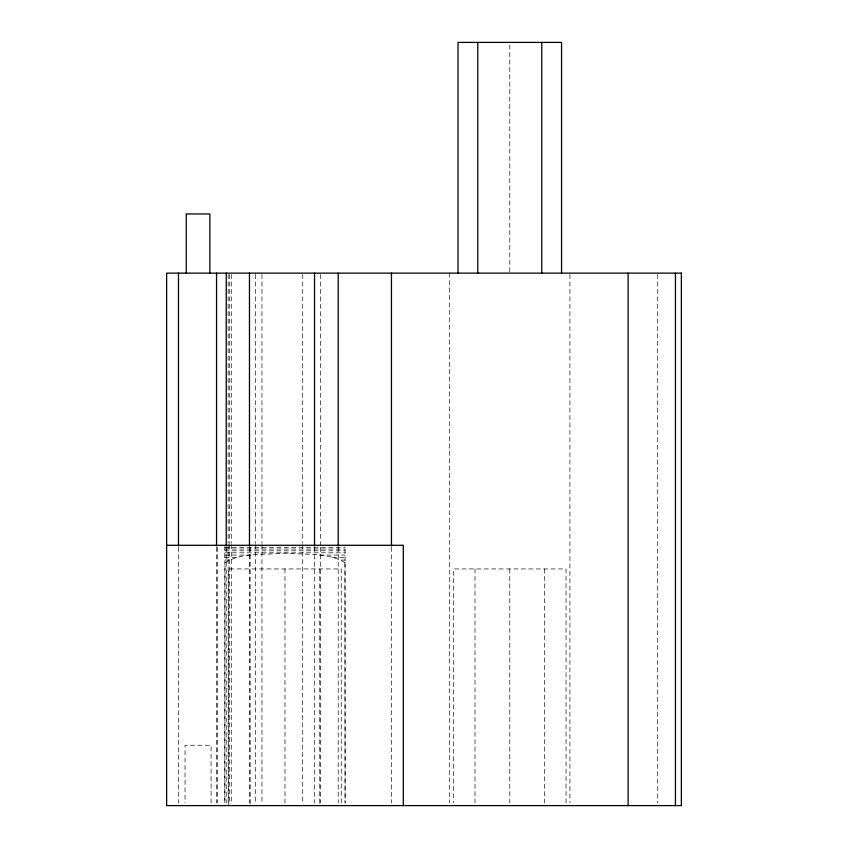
<?xml version="1.0" encoding="UTF-8"?>
<svg xmlns="http://www.w3.org/2000/svg" width="848" height="848" viewBox="0 0 848 848"><rect width="100%" height="100%" fill="white"/><g stroke="black" fill="none" stroke-linecap="round" stroke-linejoin="round"><path stroke-width="0.64" stroke-dasharray="4.24 3.18" d="M345.094 562.69C327.667 552.048 304.485 555.069 284.97 553.097C265.541 555.196 242.358 551.878 225.027 562.69L224.837 802.961L224.837 546.483M224.837 547.607L345.094 547.607M224.837 549.048L345.094 549.048M224.837 550.808L345.094 550.808M224.837 552.822L345.094 552.822M224.837 555.069L250.626 555.069M319.314 555.069L345.094 555.069M224.837 557.486L237.525 557.486M332.405 557.486L345.094 557.486M224.837 560.051L228.536 560.051M341.394 560.051L345.094 560.051M344.913 562.69L345.094 802.961L345.094 546.483M657.698 274.455L657.698 802.95M569.92 274.455L569.92 802.95M566.051 802.961L566.051 568.944L453.521 568.944L453.521 802.961M544.564 568.944L544.564 802.961M509.786 45.039L509.786 271.816M509.786 568.944L509.786 802.961M475.007 568.944L475.007 802.961M449.652 273.13L449.652 802.95M391.458 547.31L391.458 802.95M341.235 802.961L341.235 568.944L228.695 568.944L228.695 805.6M338.214 547.31L338.214 802.95M320.47 274.455L320.47 545.995M320.47 547.31L320.47 802.95M319.738 568.944L319.738 805.6M314.544 547.31L314.544 802.95M302.715 274.455L302.715 543.345M302.715 544.67L302.715 802.95M284.97 568.944L284.97 805.6M261.958 274.455L261.958 543.345M261.958 544.67L261.958 802.95M255.386 274.455L255.386 543.345M255.386 544.67L255.386 802.95M250.128 547.31L250.192 805.6M249.471 547.31L249.471 802.95M231.281 274.455L231.281 543.345M231.281 544.67L231.281 802.95M229.691 274.455L229.691 543.345M229.691 544.67L229.691 802.95M228.165 274.455L228.165 543.345M228.165 544.67L228.165 802.95M226.246 547.31L226.246 802.95M217.639 547.31L217.639 802.95M216.547 547.31L216.547 802.95M211.078 802.971L211.078 745.254L185.044 745.254L185.044 802.971M178.472 547.31L178.472 802.95"/><path stroke-width="1.27" d="M166.643 545.285L403.298 545.285L403.298 805.6M675.443 273.13L675.443 805.6M628.114 273.13L628.114 805.6M561.556 273.13L561.556 42.4L458.015 42.4L458.015 273.13M541.777 42.4L541.777 273.13M477.795 42.4L477.795 273.13M391.458 273.13L391.458 545.995M338.214 273.13L338.214 545.995M314.544 273.13L314.544 545.995M249.471 273.13L249.471 545.995M226.246 273.13L226.246 545.995M216.547 273.13L216.547 545.995M209.859 273.13L209.859 213.972L186.253 213.972L186.253 273.13M178.472 273.13L178.472 545.995M681.357 273.13L166.643 273.13L166.643 805.6L681.357 805.6L681.357 273.13"/></g></svg>
